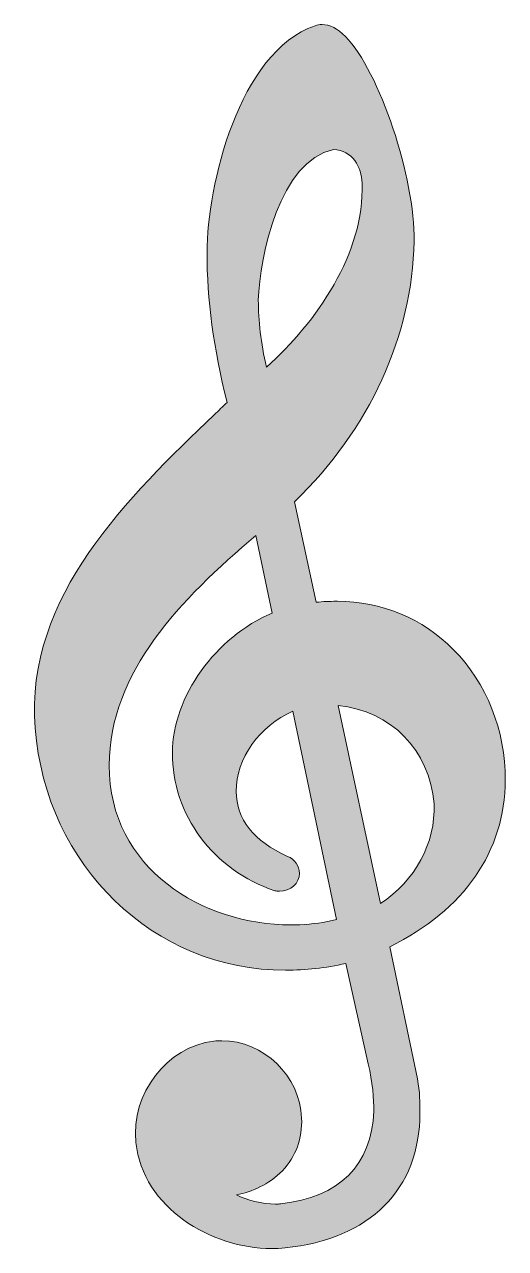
# Model space of a CAD drawing. Header units: inches. Extents: x -1 to 39, y 0 to 102.
import ezdxf

# ---------------------------------------------------------------- set-up
doc = ezdxf.new("R2010")
doc.units = ezdxf.units.IN
doc.header["$MEASUREMENT"] = 0
doc.layers.add('Layer 1', color=7, linetype='Continuous')

msp = doc.modelspace()

# ---------------------------------------------------------------- hatches: boundary and pattern name
at = {"layer": 'Layer 1', "true_color": 0xffffff}
h = msp.add_hatch(color=7, dxfattribs=at)
h.dxf.hatch_style = 2
edge = h.paths.add_edge_path()
edge.add_spline(control_points=[(25.18, 53.72), (25.18, 53.72), (25.08, 53.72), (25.08, 53.72), (24.52, 53.72), (23.97, 53.7), (23.41, 53.64), (23.41, 53.64), (21.62, 61.99), (21.62, 61.99), (27.81, 67.94), (31.42, 75.79), (31.54, 83.61), (31.64, 88.84), (28.66, 97.73), (25.84, 100.6), (25.19, 101.26), (24.54, 101.6), (23.9, 101.6), (23.7, 101.6), (23.49, 101.56), (23.31, 101.5), (16.97, 99.3), (14.34, 88.17), (14.34, 82.7), (14.34, 78.74), (14.87, 74.77), (16.01, 70.23), (15.65, 69.89), (15.29, 69.55), (14.93, 69.2), (7.91, 62.48), (-0.83, 54.11), (0.06, 43.2), (0.96, 31.74), (9.91, 23.1), (20.86, 23.1), (22.53, 23.1), (24.21, 23.29), (25.86, 23.66), (25.86, 23.66), (27.73, 15.34), (27.73, 15.34), (28.11, 13.85), (28.19, 12.35), (28.2, 11.4), (28.02, 6.91), (25.34, 4.25), (20.47, 3.71), (20.34, 3.69), (20.2, 3.69), (20.04, 3.69), (18.92, 3.69), (17.63, 3.99), (16.8, 4.46), (18.02, 4.69), (19.48, 5.29), (20.6, 6.46), (21.72, 7.63), (22.27, 9.14), (22.2, 10.83), (22.07, 14.31), (19.03, 17.25), (15.57, 17.25), (15.35, 17.25), (15.13, 17.24), (14.9, 17.21), (11.02, 16.77), (8, 12.84), (8.43, 8.8), (9, 3.36), (14.72, 0), (19.68, 0), (19.68, 0), (19.68, 0), (19.68, 0), (20.07, 0), (20.46, 0.02), (20.83, 0.06), (27.84, 0.74), (32.03, 4.93), (32.03, 11.25), (32.03, 12.07), (32.03, 13), (31.82, 14.08), (31.82, 14.08), (29.53, 25.05), (29.53, 25.05), (35.71, 28.09), (39.11, 32.98), (39.11, 38.89), (39.14, 42.99), (37.57, 46.94), (34.8, 49.73), (32.25, 52.3), (28.83, 53.72), (25.18, 53.72)], knot_values=[0, 0, 0, 0, 1, 1, 1, 2, 2, 2, 3, 3, 3, 4, 4, 4, 5, 5, 5, 6, 6, 6, 7, 7, 7, 8, 8, 8, 9, 9, 9, 10, 10, 10, 11, 11, 11, 12, 12, 12, 13, 13, 13, 14, 14, 14, 15, 15, 15, 16, 16, 16, 17, 17, 17, 18, 18, 18, 19, 19, 19, 20, 20, 20, 21, 21, 21, 22, 22, 22, 23, 23, 23, 24, 24, 24, 25, 25, 25, 26, 26, 26, 27, 27, 27, 28, 28, 28, 29, 29, 29, 30, 30, 30, 31, 31, 31, 32, 32, 32, 32], degree=3, periodic=1)
edge = h.paths.add_edge_path()
edge.add_spline(control_points=[(24.85, 91.22), (26.42, 91.17), (27.18, 89.75), (27.22, 88.42), (27.44, 82.6), (23.44, 76.9), (19.27, 73.15), (18.82, 75.19), (18.6, 77.02), (18.6, 78.71), (18.71, 82.4), (20.38, 90.27), (24.85, 91.22)], knot_values=[0, 0, 0, 0, 1, 1, 1, 2, 2, 2, 3, 3, 3, 4, 4, 4, 4], degree=3, periodic=1)
edge = h.paths.add_edge_path()
edge.add_spline(control_points=[(22.05, 26.88), (21.8, 26.87), (21.56, 26.86), (21.31, 26.86), (13.99, 26.86), (6.21, 31.51), (6.21, 40.1), (6.26, 47.9), (12.1, 53.83), (18.4, 59.19), (18.4, 59.19), (19.75, 52.75), (19.75, 52.75), (15.05, 50.75), (11.47, 45.81), (11.47, 41.16), (11.41, 36.05), (14.9, 31.34), (19.98, 29.7), (19.98, 29.7), (20.05, 29.68), (20.05, 29.68), (20.05, 29.68), (20.13, 29.67), (20.13, 29.67), (20.21, 29.65), (20.29, 29.65), (20.36, 29.65), (21.28, 29.65), (22.02, 30.32), (22.02, 31.14), (22.02, 31.77), (21.64, 32.31), (21.03, 32.55), (18.2, 33.83), (16.77, 35.64), (16.77, 37.94), (16.72, 40.65), (18.73, 43.4), (21.47, 44.59), (21.47, 44.59), (25.11, 27.31), (25.11, 27.31), (24.1, 27.06), (23.09, 26.92), (22.05, 26.88)], knot_values=[0, 0, 0, 0, 1, 1, 1, 2, 2, 2, 3, 3, 3, 4, 4, 4, 5, 5, 5, 6, 6, 6, 7, 7, 7, 8, 8, 8, 9, 9, 9, 10, 10, 10, 11, 11, 11, 12, 12, 12, 13, 13, 13, 14, 14, 14, 15, 15, 15, 15], degree=3, periodic=1)
edge = h.paths.add_edge_path()
edge.add_spline(control_points=[(28.76, 28.64), (28.76, 28.64), (25.23, 45.07), (25.23, 45.07), (29.62, 44.64), (32.84, 41.39), (33.2, 36.91), (33.34, 33.65), (31.63, 30.52), (28.76, 28.64)], knot_values=[0, 0, 0, 0, 1, 1, 1, 2, 2, 2, 3, 3, 3, 3], degree=3, periodic=1)

# ---------------------------------------------------------------- linework, layer by layer
at = {"layer": 'Layer 1', "lineweight": 0}
for points, knots in [([(25.18, 53.72), (25.18, 53.72), (25.08, 53.72), (25.08, 53.72), (24.52, 53.72), (23.97, 53.7), (23.41, 53.64), (23.41, 53.64), (21.62, 61.99), (21.62, 61.99), (27.81, 67.94), (31.42, 75.79), (31.54, 83.61), (31.64, 88.84), (28.66, 97.73), (25.84, 100.6), (25.19, 101.26), (24.54, 101.6), (23.9, 101.6), (23.7, 101.6), (23.49, 101.56), (23.31, 101.5), (16.97, 99.3), (14.34, 88.17), (14.34, 82.7), (14.34, 78.74), (14.87, 74.77), (16.01, 70.23), (15.65, 69.89), (15.29, 69.55), (14.93, 69.2), (7.91, 62.48), (-0.83, 54.11), (0.06, 43.2), (0.96, 31.74), (9.91, 23.1), (20.86, 23.1), (22.53, 23.1), (24.21, 23.29), (25.86, 23.66), (25.86, 23.66), (27.73, 15.34), (27.73, 15.34), (28.11, 13.85), (28.19, 12.35), (28.2, 11.4), (28.02, 6.91), (25.34, 4.25), (20.47, 3.71), (20.34, 3.69), (20.2, 3.69), (20.04, 3.69), (18.92, 3.69), (17.63, 3.99), (16.8, 4.46), (18.02, 4.69), (19.48, 5.29), (20.6, 6.46), (21.72, 7.63), (22.27, 9.14), (22.2, 10.83), (22.07, 14.31), (19.03, 17.25), (15.57, 17.25), (15.35, 17.25), (15.13, 17.24), (14.9, 17.21), (11.02, 16.77), (8, 12.84), (8.43, 8.8), (9, 3.36), (14.72, 0), (19.68, 0), (19.68, 0), (19.68, 0), (19.68, 0), (20.07, 0), (20.46, 0.02), (20.83, 0.06), (27.84, 0.74), (32.03, 4.93), (32.03, 11.25), (32.03, 12.07), (32.03, 13), (31.82, 14.08), (31.82, 14.08), (29.53, 25.05), (29.53, 25.05), (35.71, 28.09), (39.11, 32.98), (39.11, 38.89), (39.14, 42.99), (37.57, 46.94), (34.8, 49.73), (32.25, 52.3), (28.83, 53.72), (25.18, 53.72)], [0, 0, 0, 0, 1, 1, 1, 2, 2, 2, 3, 3, 3, 4, 4, 4, 5, 5, 5, 6, 6, 6, 7, 7, 7, 8, 8, 8, 9, 9, 9, 10, 10, 10, 11, 11, 11, 12, 12, 12, 13, 13, 13, 14, 14, 14, 15, 15, 15, 16, 16, 16, 17, 17, 17, 18, 18, 18, 19, 19, 19, 20, 20, 20, 21, 21, 21, 22, 22, 22, 23, 23, 23, 24, 24, 24, 25, 25, 25, 26, 26, 26, 27, 27, 27, 28, 28, 28, 29, 29, 29, 30, 30, 30, 31, 31, 31, 32, 32, 32, 32]), ([(24.85, 91.22), (26.42, 91.17), (27.18, 89.75), (27.22, 88.42), (27.44, 82.6), (23.44, 76.9), (19.27, 73.15), (18.82, 75.19), (18.6, 77.02), (18.6, 78.71), (18.71, 82.4), (20.38, 90.27), (24.85, 91.22)], [0, 0, 0, 0, 1, 1, 1, 2, 2, 2, 3, 3, 3, 4, 4, 4, 4]), ([(22.05, 26.88), (21.8, 26.87), (21.56, 26.86), (21.31, 26.86), (13.99, 26.86), (6.21, 31.51), (6.21, 40.1), (6.26, 47.9), (12.1, 53.83), (18.4, 59.19), (18.4, 59.19), (19.75, 52.75), (19.75, 52.75), (15.05, 50.75), (11.47, 45.81), (11.47, 41.16), (11.41, 36.05), (14.9, 31.34), (19.98, 29.7), (19.98, 29.7), (20.05, 29.68), (20.05, 29.68), (20.05, 29.68), (20.13, 29.67), (20.13, 29.67), (20.21, 29.65), (20.29, 29.65), (20.36, 29.65), (21.28, 29.65), (22.02, 30.32), (22.02, 31.14), (22.02, 31.77), (21.64, 32.31), (21.03, 32.55), (18.2, 33.83), (16.77, 35.64), (16.77, 37.94), (16.72, 40.65), (18.73, 43.4), (21.47, 44.59), (21.47, 44.59), (25.11, 27.31), (25.11, 27.31), (24.1, 27.06), (23.09, 26.92), (22.05, 26.88)], [0, 0, 0, 0, 1, 1, 1, 2, 2, 2, 3, 3, 3, 4, 4, 4, 5, 5, 5, 6, 6, 6, 7, 7, 7, 8, 8, 8, 9, 9, 9, 10, 10, 10, 11, 11, 11, 12, 12, 12, 13, 13, 13, 14, 14, 14, 15, 15, 15, 15]), ([(28.76, 28.64), (28.76, 28.64), (25.23, 45.07), (25.23, 45.07), (29.62, 44.64), (32.84, 41.39), (33.2, 36.91), (33.34, 33.65), (31.63, 30.52), (28.76, 28.64)], [0, 0, 0, 0, 1, 1, 1, 2, 2, 2, 3, 3, 3, 3])]:
    msp.add_open_spline(points, degree=3, knots=knots, dxfattribs=at)

doc.saveas('drawing.dxf')
